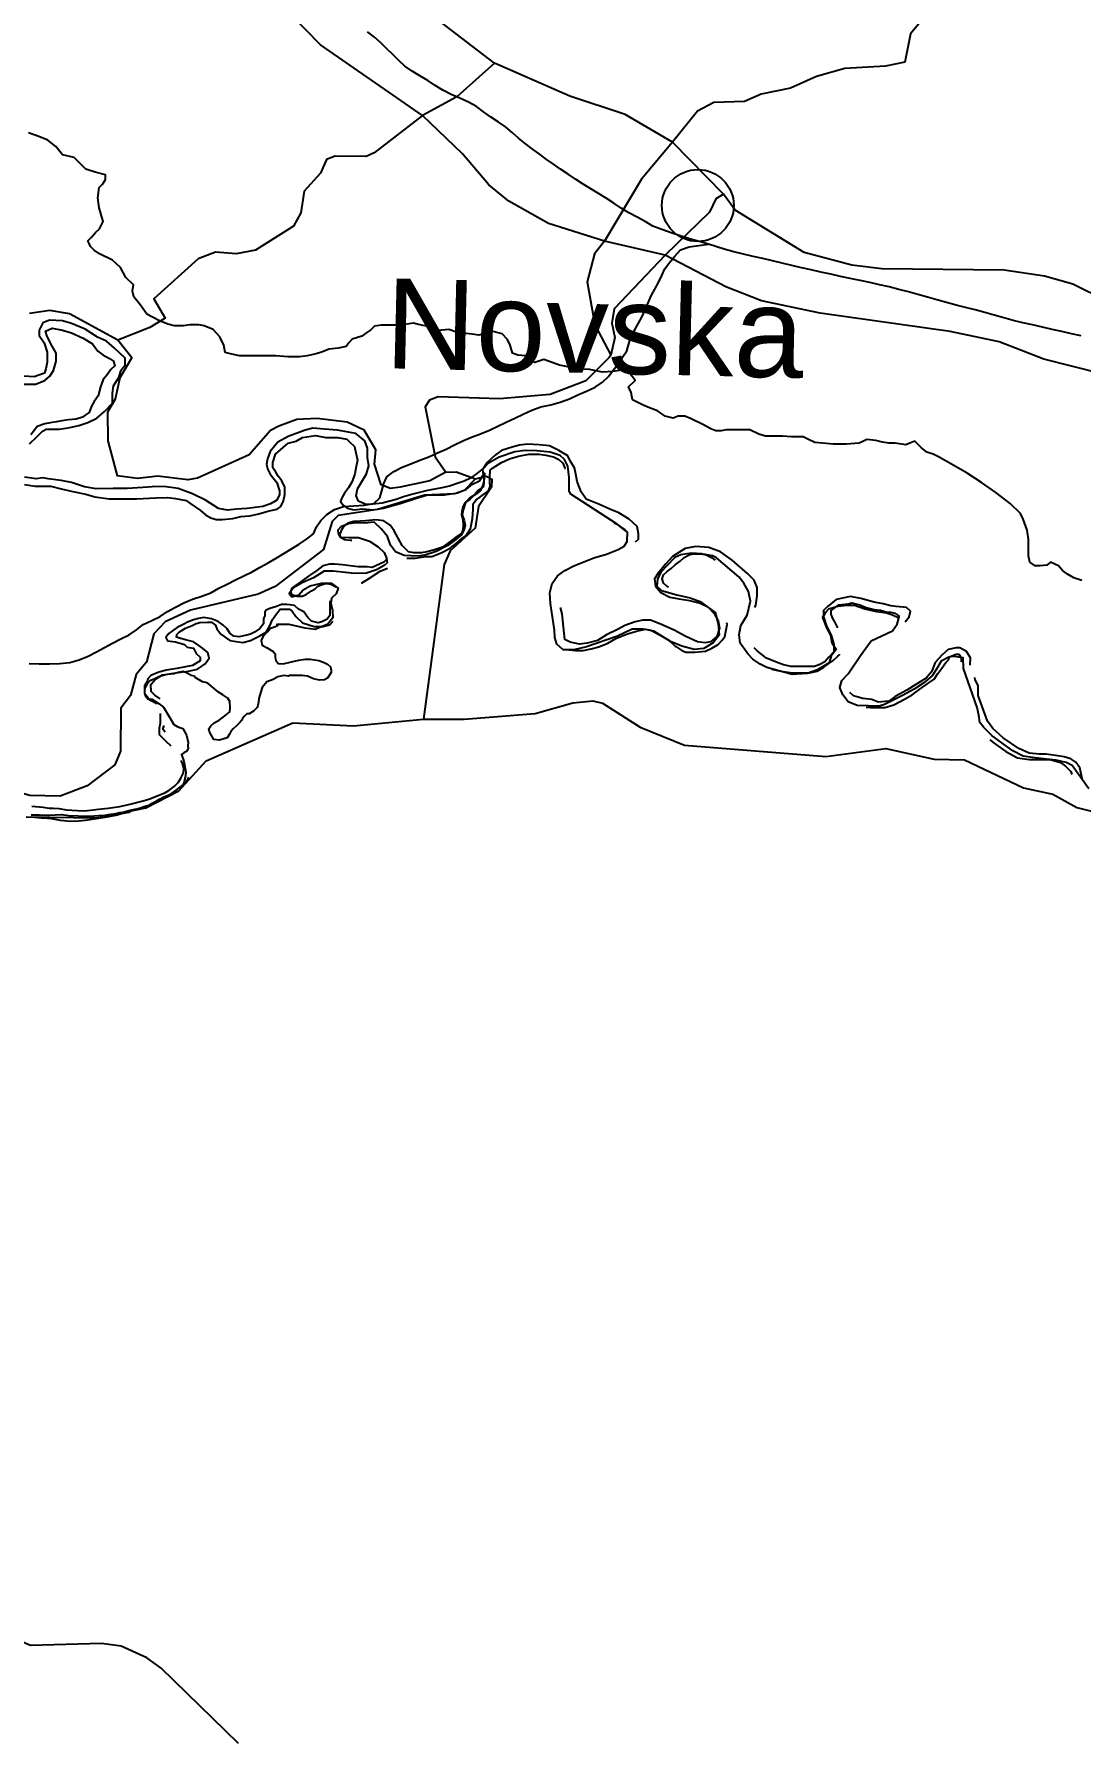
# Model space of a CAD drawing. Header units: metres. Extents: x 13.21 to 19.52, y 42.14 to 46.62.
# Drawn here: x 16.8057 to 17.0672, y 44.9561 to 45.3809 of the extents above; entities that cross this region are included whole.
import ezdxf

# ---------------------------------------------------------------- set-up
doc = ezdxf.new("R2010")
doc.units = ezdxf.units.M
doc.header["$MEASUREMENT"] = 0
for name, color, linetype in [('CESTE', 5, 'Continuous'), ('grad_manji', 1, 'Continuous'), ('hr', 9, 'Continuous'), ('naziv_manji', 1, 'Continuous'), ('PRUGE', 7, 'Continuous'), ('RIJEKE', 4, 'Continuous')]:
    doc.layers.add(name, color=color, linetype=linetype)
doc.styles.get("Standard").update_dxf_attribs({"font": 'arial.ttf'})

msp = doc.modelspace()

# ---------------------------------------------------------------- linework, layer by layer
at = {"layer": 'CESTE'}
for p, q in [((16.97792, 45.34091), (16.96513, 45.35391)), ((16.96334, 45.32566), (16.94816, 45.32916)), ((16.94977, 45.30067), (16.94931, 45.30014))]:
    msp.add_line(p, q, dxfattribs=at)
for points in [[(16.92073, 45.37363), (16.9069, 45.3842), (16.90089, 45.39), (16.89914, 45.3952), (16.90204, 45.40007)], [(17.04251, 45.39544), (17.03788, 45.394), (17.03103, 45.38867), (17.0246, 45.38095), (17.02322, 45.37387), (17.01833, 45.37287), (17.00817, 45.37228), (17.00108, 45.37025), (16.9946, 45.36739), (16.98728, 45.36589), (16.98313, 45.36402), (16.97544, 45.36376), (16.97139, 45.36164), (16.96513, 45.35391)], [(16.90268, 45.36054), (16.87721, 45.37819), (16.86999, 45.38561), (16.86657, 45.39121)], [(16.92073, 45.37363), (16.91126, 45.36518), (16.90268, 45.36054)], [(16.96513, 45.35391), (16.95336, 45.36081), (16.93949, 45.36535), (16.92073, 45.37363)], [(16.90268, 45.36054), (16.89067, 45.35122), (16.88861, 45.35029), (16.88094, 45.35035), (16.8787, 45.34958), (16.87722, 45.34613), (16.87313, 45.34163), (16.87232, 45.33626), (16.87051, 45.33288), (16.86104, 45.32693), (16.8562, 45.32602), (16.85104, 45.32644), (16.84667, 45.32474), (16.83565, 45.31474), (16.83845, 45.30994), (16.83465, 45.30757), (16.82665, 45.30444)], [(16.94816, 45.32916), (16.93419, 45.33357), (16.92425, 45.33916), (16.91926, 45.34324), (16.91267, 45.35094), (16.90268, 45.36054)], [(16.96513, 45.35391), (16.9574, 45.34462), (16.94816, 45.32916)], [(16.97792, 45.34091), (16.97596, 45.33971), (16.97438, 45.33638), (16.96334, 45.32566)], [(17.19749, 45.26117), (17.17754, 45.2691), (17.17067, 45.27441), (17.16046, 45.27976), (17.15106, 45.28818), (17.12391, 45.29806), (17.1137, 45.30341), (17.10906, 45.30491), (17.09181, 45.30812), (17.0734, 45.31432), (17.06511, 45.31845), (17.05803, 45.32045), (17.04803, 45.32188), (17.01748, 45.32221), (17.00996, 45.32317), (16.99805, 45.32637), (16.98077, 45.3369), (16.97792, 45.34091)], [(16.94816, 45.32916), (16.9457, 45.32602), (16.94388, 45.31897), (16.94577, 45.30826), (16.94977, 45.30067)], [(16.96334, 45.32566), (16.95059, 45.31224), (16.94999, 45.3087), (16.95075, 45.30512), (16.94977, 45.30067)], [(17.20492, 45.2325), (17.1962, 45.23614), (17.18729, 45.24253), (17.17955, 45.24965), (17.16151, 45.26235), (17.12593, 45.27632), (17.10981, 45.28512), (17.10105, 45.28881), (17.0579, 45.29973), (17.04673, 45.30399), (17.03454, 45.30661), (17.00205, 45.3112), (16.98736, 45.31422), (16.97846, 45.31775), (16.96334, 45.32566)], [(16.82665, 45.30444), (16.81457, 45.31103), (16.80966, 45.31187), (16.80459, 45.31107)], [(16.90852, 45.27145), (16.90455, 45.26932), (16.89716, 45.26775), (16.89471, 45.26742), (16.89241, 45.26829), (16.89069, 45.27346), (16.89102, 45.27703), (16.88817, 45.282), (16.88391, 45.28396), (16.87639, 45.28485), (16.87129, 45.2846), (16.8668, 45.28296), (16.86471, 45.28189), (16.85945, 45.2758), (16.84654, 45.27001), (16.84412, 45.26953), (16.83662, 45.27051), (16.83155, 45.26993), (16.8265, 45.27058), (16.82422, 45.27932), (16.82415, 45.28652), (16.82605, 45.28982), (16.82717, 45.29514), (16.83013, 45.30002), (16.82665, 45.30444)], [(16.94931, 45.30014), (16.94352, 45.29428), (16.93462, 45.29084), (16.92196, 45.28978), (16.90659, 45.29028), (16.9045, 45.28947), (16.90338, 45.28781), (16.90584, 45.27532), (16.90852, 45.27145)], [(16.90852, 45.27145), (16.91111, 45.27155), (16.91596, 45.2698)], [(16.91596, 45.2698), (16.91308, 45.26689), (16.9108, 45.26606), (16.90322, 45.26575), (16.89151, 45.26218), (16.88166, 45.26066), (16.88014, 45.25917), (16.87799, 45.2522), (16.86593, 45.24295), (16.86166, 45.24102), (16.84477, 45.23703), (16.83844, 45.23406), (16.83559, 45.23114), (16.83374, 45.22407), (16.83118, 45.22094), (16.82981, 45.21572), (16.82738, 45.21254), (16.8273, 45.20182), (16.82584, 45.19842), (16.81892, 45.19312), (16.81225, 45.19057), (16.80465, 45.19072), (16.79787, 45.19267)], [(16.91596, 45.2698), (16.91864, 45.27051), (16.92006, 45.26973), (16.91996, 45.26775), (16.91672, 45.26288), (16.91584, 45.25752), (16.90961, 45.25187), (16.9081, 45.24846), (16.90296, 45.20976)], [(16.90296, 45.20976), (16.91314, 45.20983), (16.93085, 45.21125), (16.94027, 45.2139), (16.94526, 45.21441), (16.94769, 45.21382), (16.95712, 45.2078), (16.96818, 45.20334), (17.00348, 45.20046), (17.01843, 45.20246), (17.03052, 45.1998), (17.03805, 45.19964), (17.05285, 45.19265), (17.06017, 45.1911), (17.06611, 45.18772), (17.07806, 45.18474)], [(16.80376, 45.18539), (16.8215, 45.18513), (16.83365, 45.18766), (16.84189, 45.19188), (16.84867, 45.19941), (16.87035, 45.20884), (16.88544, 45.20813), (16.90296, 45.20976)], [(16.85679, 44.95397), (16.83742, 44.97283), (16.83385, 44.97537), (16.82744, 44.97828), (16.8225, 44.97897), (16.8048, 44.97846), (16.78534, 44.98685), (16.77037, 44.98869), (16.76221, 44.99302), (16.75988, 44.9933), (16.7549, 44.99243), (16.74486, 44.99258), (16.73169, 44.98717), (16.72052, 44.98488)]]:
    msp.add_lwpolyline(points, dxfattribs=at)
at = {"layer": 'grad_manji'}
msp.add_circle((16.97148, 45.33807), 0.00898, dxfattribs=at)
at = {"layer": 'hr'}
msp.add_lwpolyline([(17.06916, 45.19236), (17.06499, 45.19824), (17.06348, 45.199), (17.06094, 45.19957), (17.05854, 45.19982), (17.05504, 45.20023), (17.05274, 45.20058), (17.05017, 45.20187), (17.04501, 45.20566), (17.04294, 45.20772), (17.04195, 45.20895), (17.04163, 45.21076), (17.04122, 45.21274), (17.0378, 45.22244), (17.03772, 45.22515), (17.03544, 45.22541), (17.03417, 45.22531), (17.03224, 45.2243), (17.03111, 45.22231), (17.03005, 45.22064), (17.02793, 45.21886), (17.02551, 45.21726), (17.02263, 45.21574), (17.01811, 45.21345), (17.0168, 45.21301), (17.01131, 45.2132), (17.00899, 45.21416), (17.00768, 45.2159), (17.00692, 45.21773), (17.00741, 45.21941), (17.00904, 45.2211), (17.01211, 45.22568), (17.01477, 45.22932), (17.02009, 45.23182), (17.02129, 45.23353), (17.02169, 45.23504), (17.0201, 45.23579), (17.01862, 45.23627), (17.01623, 45.23663), (17.01319, 45.23727), (17.01065, 45.23821), (17.00866, 45.23822), (17.00645, 45.23791), (17.00415, 45.23727), (17.00337, 45.23646), (17.00263, 45.23517), (17.00374, 45.23244), (17.00463, 45.23077), (17.00491, 45.22888), (17.006, 45.22717), (17.00481, 45.22562), (17.00425, 45.22389), (17.00138, 45.22215), (16.99878, 45.22118), (16.99501, 45.22098), (16.99447, 45.22113), (16.99207, 45.2218), (16.98873, 45.22266), (16.98707, 45.22349), (16.98518, 45.22475), (16.98394, 45.22613), (16.98206, 45.22874), (16.98179, 45.23092), (16.98223, 45.23318), (16.9838, 45.23576), (16.98464, 45.23924), (16.9841, 45.2417), (16.98294, 45.24378), (16.9817, 45.2453), (16.97611, 45.25012), (16.97513, 45.25059), (16.97236, 45.25112), (16.96986, 45.25121), (16.96726, 45.25083), (16.96576, 45.25018), (16.96371, 45.24812), (16.96231, 45.24657), (16.9614, 45.24485), (16.96125, 45.24301), (16.96238, 45.24196), (16.9662, 45.24084), (16.96953, 45.2401), (16.97204, 45.23914), (16.97399, 45.2378), (16.9758, 45.23646), (16.97653, 45.23358), (16.97677, 45.23079), (16.97533, 45.22887), (16.97299, 45.22745), (16.97053, 45.22716), (16.9675, 45.22799), (16.96465, 45.2292), (16.96052, 45.23174), (16.95781, 45.23227), (16.95506, 45.23225), (16.95139, 45.23055), (16.9437, 45.22786), (16.94052, 45.22714), (16.93786, 45.2271), (16.93628, 45.22851), (16.93579, 45.2302), (16.93572, 45.23205), (16.93466, 45.23865), (16.9345, 45.24132), (16.93512, 45.24369), (16.93645, 45.2456), (16.93827, 45.24689), (16.94048, 45.24808), (16.94549, 45.25008), (16.94868, 45.251), (16.95159, 45.25213), (16.95311, 45.25298), (16.95386, 45.25417), (16.95386, 45.25427), (16.9539, 45.25648), (16.95289, 45.25721), (16.95134, 45.25848), (16.93975, 45.26602), (16.93935, 45.26676), (16.93937, 45.27016), (16.93904, 45.27294), (16.9382, 45.27462), (16.9371, 45.27564), (16.93461, 45.27647), (16.93127, 45.27678), (16.92835, 45.27685), (16.92579, 45.27654), (16.92188, 45.27523), (16.91896, 45.27356), (16.9177, 45.27205), (16.918, 45.26964), (16.918, 45.2692), (16.91782, 45.26827), (16.91719, 45.26686), (16.91623, 45.26607), (16.91449, 45.26502), (16.91344, 45.26386), (16.91291, 45.26206), (16.91263, 45.26082), (16.91314, 45.2594), (16.91335, 45.25816), (16.913, 45.2571), (16.91244, 45.25583), (16.91108, 45.25463), (16.90907, 45.25319), (16.90612, 45.2517), (16.90326, 45.25077), (16.9016, 45.25046), (16.89816, 45.25064), (16.89597, 45.2516), (16.89476, 45.25326), (16.89398, 45.25537), (16.8925, 45.25724), (16.89064, 45.25899), (16.8882, 45.25876), (16.88617, 45.25885), (16.88422, 45.25856), (16.88231, 45.2578), (16.88157, 45.25701), (16.88167, 45.25614), (16.88212, 45.25524), (16.88433, 45.25514), (16.88671, 45.25513), (16.88946, 45.25424), (16.89164, 45.2528), (16.89314, 45.25144), (16.89376, 45.25004), (16.89385, 45.24885), (16.89313, 45.24814), (16.89125, 45.24709), (16.88869, 45.24622), (16.88563, 45.24615), (16.88349, 45.24638), (16.88044, 45.24678), (16.87813, 45.24674), (16.87553, 45.24513), (16.87286, 45.24393), (16.87052, 45.24261), (16.86942, 45.24121), (16.87006, 45.24034), (16.87186, 45.24081), (16.87295, 45.24213), (16.87466, 45.24312), (16.87747, 45.24378), (16.87994, 45.24378), (16.88165, 45.24254), (16.88117, 45.24106), (16.87998, 45.23999), (16.87985, 45.23878), (16.8802, 45.23694), (16.88033, 45.23513), (16.87903, 45.23355), (16.8759, 45.2322), (16.87342, 45.2325), (16.86942, 45.23341), (16.86633, 45.23343), (16.86654, 45.23313), (16.86579, 45.2328), (16.86476, 45.23245), (16.8642, 45.23178), (16.86372, 45.2314), (16.86281, 45.23038), (16.86241, 45.22941), (16.86271, 45.2283), (16.86389, 45.22757), (16.86544, 45.22671), (16.86592, 45.22608), (16.86591, 45.22523), (16.86611, 45.22457), (16.8667, 45.2237), (16.86794, 45.22364), (16.87003, 45.2241), (16.87184, 45.22456), (16.87345, 45.22476), (16.87463, 45.22474), (16.87575, 45.22459), (16.87682, 45.22442), (16.87813, 45.22396), (16.87898, 45.22349), (16.8797, 45.22285), (16.87992, 45.222), (16.87988, 45.22146), (16.87899, 45.22005), (16.87827, 45.21964), (16.87702, 45.2195), (16.87553, 45.21985), (16.87401, 45.22053), (16.87264, 45.22074), (16.87016, 45.22074), (16.86945, 45.22072), (16.86928, 45.22053), (16.86806, 45.22073), (16.86657, 45.22033), (16.86539, 45.21969), (16.86386, 45.21908), (16.86267, 45.21773), (16.86187, 45.21497), (16.86176, 45.21404), (16.86162, 45.21325), (16.86144, 45.21267), (16.86054, 45.21181), (16.85943, 45.21114), (16.85883, 45.2111), (16.85828, 45.21058), (16.85779, 45.20997), (16.85754, 45.20946), (16.8571, 45.20895), (16.85635, 45.2082), (16.85541, 45.20739), (16.85488, 45.20669), (16.85447, 45.20608), (16.85394, 45.20511), (16.85205, 45.20453), (16.85063, 45.20475), (16.84991, 45.20586), (16.84951, 45.20667), (16.84936, 45.20739), (16.84987, 45.20811), (16.85068, 45.20884), (16.85189, 45.20956), (16.85292, 45.21029), (16.85463, 45.21165), (16.85471, 45.21254), (16.8547, 45.2132), (16.85457, 45.21371), (16.85461, 45.21421), (16.85407, 45.21501), (16.85286, 45.21587), (16.85178, 45.21651), (16.84919, 45.21867), (16.8486, 45.21895), (16.8478, 45.21914), (16.84596, 45.22017), (16.84571, 45.22054), (16.84492, 45.2207), (16.84375, 45.2214), (16.84294, 45.22169), (16.84171, 45.22141), (16.84062, 45.2211), (16.83892, 45.22093), (16.83702, 45.22045), (16.83571, 45.21977), (16.83458, 45.21938), (16.83393, 45.21861), (16.83343, 45.2177), (16.83332, 45.21701), (16.83332, 45.21637), (16.83341, 45.21568), (16.83417, 45.21478), (16.83508, 45.21477), (16.836, 45.21423), (16.83692, 45.21364), (16.83806, 45.21276), (16.83977, 45.20986), (16.84064, 45.20848), (16.84164, 45.20784), (16.84283, 45.20743), (16.84377, 45.20576), (16.84421, 45.204), (16.84411, 45.20325), (16.8442, 45.2025), (16.84373, 45.20173), (16.84308, 45.2014), (16.84256, 45.20097), (16.8431, 45.19932), (16.8436, 45.1966), (16.84349, 45.19565), (16.8432, 45.19418), (16.84293, 45.19348), (16.84114, 45.19207), (16.83935, 45.1908), (16.83558, 45.18872), (16.83368, 45.18795), (16.83172, 45.18744), (16.82994, 45.18692), (16.82939, 45.18649), (16.82755, 45.18614), (16.82645, 45.18585), (16.82386, 45.18533), (16.82127, 45.18487), (16.81847, 45.18448), (16.81679, 45.18436), (16.81475, 45.18426), (16.81227, 45.18445), (16.81004, 45.18488), (16.80807, 45.18505), (16.80745, 45.18511), (16.80518, 45.18536)], dxfattribs=at)
at = {"layer": 'PRUGE'}
for points in [[(16.97416, 45.32838), (16.9718, 45.32905), (16.96944, 45.32975), (16.9671, 45.33047), (16.96481, 45.33125), (16.96252, 45.33207), (16.96028, 45.33292), (16.95831, 45.33406), (16.95631, 45.33517), (16.95426, 45.33625), (16.95235, 45.33744), (16.95047, 45.33865), (16.94858, 45.33986), (16.94666, 45.34106), (16.94475, 45.34224), (16.94284, 45.34343), (16.94093, 45.34463), (16.93906, 45.34585), (16.93722, 45.3471), (16.93541, 45.34837), (16.93363, 45.34965), (16.93185, 45.35095), (16.93008, 45.35224), (16.92835, 45.35357), (16.92667, 45.35492), (16.92508, 45.35633), (16.92341, 45.35769), (16.92161, 45.35897), (16.91973, 45.36018), (16.91793, 45.36146), (16.9162, 45.36277), (16.91421, 45.36391), (16.91208, 45.3649), (16.90987, 45.36581), (16.90777, 45.36683), (16.90584, 45.368), (16.90405, 45.36929), (16.90209, 45.37043), (16.90016, 45.37161), (16.89833, 45.37287), (16.89677, 45.3743), (16.89528, 45.37576), (16.8938, 45.37723), (16.89228, 45.37867), (16.89069, 45.38007), (16.889, 45.38143)], [(16.80447, 45.22367), (16.80701, 45.22365), (16.80956, 45.2236), (16.81211, 45.22366), (16.81463, 45.22392), (16.81697, 45.22462), (16.81918, 45.22552), (16.82126, 45.22657), (16.82327, 45.22767), (16.82529, 45.22876), (16.82733, 45.22984), (16.82942, 45.23087), (16.83128, 45.2321), (16.83296, 45.23345), (16.83509, 45.23442), (16.83716, 45.23546), (16.83902, 45.2367), (16.84106, 45.23777), (16.84314, 45.23881), (16.84528, 45.23978), (16.84763, 45.24049), (16.84983, 45.24138), (16.85183, 45.24249), (16.8539, 45.24354), (16.85601, 45.24455), (16.85813, 45.24555), (16.86017, 45.24661), (16.86217, 45.24772), (16.86415, 45.24886), (16.86613, 45.25), (16.86808, 45.25115), (16.87001, 45.25233), (16.87191, 45.25352), (16.87378, 45.25477), (16.87546, 45.25611), (16.87625, 45.25781), (16.87729, 45.25944), (16.87884, 45.26087), (16.88073, 45.26213), (16.88297, 45.26288), (16.88554, 45.26303), (16.88813, 45.26324), (16.89058, 45.26363), (16.89206, 45.26509), (16.89257, 45.26685), (16.89304, 45.26863), (16.89381, 45.27034), (16.89552, 45.27166), (16.8976, 45.27271), (16.89984, 45.27358), (16.90207, 45.27445), (16.90428, 45.27534), (16.90647, 45.27627), (16.90862, 45.27723), (16.9107, 45.27827), (16.91275, 45.27933), (16.91499, 45.2802), (16.91722, 45.28106), (16.91943, 45.28197), (16.92155, 45.28296), (16.92365, 45.28398), (16.92575, 45.28499), (16.92789, 45.28597), (16.93006, 45.28692), (16.9323, 45.28778), (16.93475, 45.28828), (16.93713, 45.28892), (16.9394, 45.28975), (16.94152, 45.29075), (16.9437, 45.29168), (16.94583, 45.29266), (16.94764, 45.29393), (16.94913, 45.29538), (16.95037, 45.29696), (16.95157, 45.29855), (16.95268, 45.30016), (16.95372, 45.30181), (16.95429, 45.30355), (16.95475, 45.30532), (16.95573, 45.30698), (16.95667, 45.30865), (16.95755, 45.31034), (16.95833, 45.31205), (16.95908, 45.31377), (16.95985, 45.31548), (16.96072, 45.31717), (16.96163, 45.31886), (16.96251, 45.32055), (16.96326, 45.32227), (16.96438, 45.32387), (16.96577, 45.3254), (16.96714, 45.32697), (16.96931, 45.32771), (16.97416, 45.32838)], [(17.06725, 45.30548), (17.06483, 45.30603), (17.0624, 45.30657), (17.05996, 45.30712), (17.05753, 45.30766), (17.05511, 45.30823), (17.05269, 45.30879), (17.05028, 45.30939), (17.04789, 45.31002), (17.04551, 45.31067), (17.04314, 45.31133), (17.04077, 45.31198), (17.03837, 45.3126), (17.03597, 45.3132), (17.03358, 45.31383), (17.0312, 45.31449), (17.02883, 45.31516), (17.02647, 45.31583), (17.0241, 45.3165), (17.02171, 45.31713), (17.01931, 45.31773), (17.01688, 45.31829), (17.01444, 45.31883), (17.012, 45.31934), (17.00955, 45.31985), (17.00711, 45.32037), (17.00467, 45.32089), (17.00224, 45.32144), (16.99981, 45.32198), (16.99738, 45.32253), (16.99495, 45.32309), (16.99253, 45.32365), (16.99011, 45.32422), (16.9877, 45.3248), (16.98527, 45.32537), (16.98285, 45.32594), (16.98044, 45.32652), (16.97807, 45.3272), (16.97416, 45.32838)]]:
    msp.add_lwpolyline(points, dxfattribs=at)
at = {"layer": 'RIJEKE'}
for points in [[(17.0674, 45.24442), (17.06543, 45.2451), (17.06382, 45.24602), (17.06253, 45.24693), (17.06154, 45.24808), (17.0596, 45.24899), (17.0596, 45.24899), (17.05863, 45.24829), (17.05699, 45.24807), (17.05571, 45.24806), (17.0544, 45.24898), (17.05406, 45.25058), (17.05407, 45.25242), (17.05405, 45.25471), (17.05372, 45.257), (17.05273, 45.25974), (17.05209, 45.26112), (17.04947, 45.26365), (17.04589, 45.26639), (17.04231, 45.2689), (17.03873, 45.27119), (17.03482, 45.27348), (17.03157, 45.2753), (17.03026, 45.27598), (17.02864, 45.27644), (17.02734, 45.27759), (17.02571, 45.27919), (17.02571, 45.27919), (17.02442, 45.27873), (17.02344, 45.27826), (17.02073, 45.27874), (17.02073, 45.27874), (17.01922, 45.27871), (17.01759, 45.27894), (17.01596, 45.27939), (17.01369, 45.27962), (17.01369, 45.27962), (17.01272, 45.27916), (17.01174, 45.27869), (17.00849, 45.27846), (17.00526, 45.27845), (17.00265, 45.27868), (17.0007, 45.2789), (16.99875, 45.27982), (16.99778, 45.28027), (16.99778, 45.28027), (16.99486, 45.28026), (16.99259, 45.28048), (16.99259, 45.28048), (16.98966, 45.28048), (16.98836, 45.28047), (16.98673, 45.28094), (16.98445, 45.28207), (16.98445, 45.28207), (16.98282, 45.28207), (16.98087, 45.28206), (16.9786, 45.28206), (16.97731, 45.28182), (16.97601, 45.28182), (16.97471, 45.28227), (16.97276, 45.28342), (16.96983, 45.28479), (16.9682, 45.28547), (16.9682, 45.28547), (16.96658, 45.28546), (16.96529, 45.285), (16.96333, 45.28545), (16.96138, 45.28683), (16.9594, 45.28751), (16.95779, 45.28819), (16.95518, 45.28955), (16.95486, 45.29139), (16.95419, 45.29277), (16.9558, 45.29437), (16.95495, 45.2956), (16.95416, 45.29713), (16.95416, 45.29713), (16.95189, 45.29688), (16.95027, 45.29665), (16.94767, 45.29642), (16.94442, 45.2971), (16.94149, 45.29731), (16.93695, 45.29822), (16.93304, 45.29959), (16.93304, 45.29959), (16.93077, 45.2989), (16.92849, 45.30049), (16.92654, 45.30071), (16.92523, 45.30117), (16.92458, 45.30322), (16.92392, 45.3046), (16.92261, 45.30598), (16.92001, 45.30666), (16.92001, 45.30666), (16.91871, 45.3062), (16.91675, 45.30572), (16.91513, 45.30595), (16.91286, 45.30617), (16.91124, 45.3064), (16.90929, 45.30707), (16.90929, 45.30707), (16.90669, 45.30684), (16.90473, 45.30775), (16.90246, 45.3082), (16.90142, 45.30844), (16.9005, 45.30866), (16.9005, 45.30866), (16.89725, 45.30818), (16.89563, 45.30819), (16.89238, 45.30817), (16.89074, 45.30793), (16.88978, 45.30702), (16.88882, 45.30633), (16.88753, 45.30541), (16.88516, 45.30465), (16.88429, 45.30379), (16.88365, 45.30287), (16.88169, 45.3024), (16.87942, 45.30218), (16.87748, 45.30148), (16.87618, 45.30102), (16.87391, 45.30055), (16.87196, 45.30031), (16.86904, 45.30029), (16.86612, 45.30052), (16.86612, 45.30052), (16.86287, 45.3005), (16.85961, 45.30049), (16.85701, 45.30049), (16.85506, 45.30094), (16.85343, 45.3014), (16.85311, 45.30322), (16.85211, 45.30529), (16.85047, 45.30711), (16.84819, 45.30802), (16.84688, 45.30825), (16.84688, 45.30825), (16.84462, 45.30824), (16.84299, 45.308), (16.84072, 45.30799), (16.83909, 45.30845), (16.83682, 45.30935), (16.83388, 45.31095), (16.83224, 45.31322), (16.83059, 45.31529), (16.83025, 45.31666), (16.83057, 45.31827), (16.8286, 45.32009), (16.82728, 45.32262), (16.82532, 45.32444), (16.82206, 45.32603), (16.82075, 45.32694), (16.81977, 45.32786), (16.81951, 45.32838), (16.81911, 45.32923), (16.82007, 45.33014), (16.82105, 45.3313), (16.82201, 45.33221), (16.82296, 45.33405), (16.82196, 45.33749), (16.82162, 45.34001), (16.82193, 45.34254), (16.8229, 45.34346), (16.82353, 45.3446), (16.82353, 45.34575), (16.82093, 45.34643), (16.81864, 45.34711), (16.81569, 45.35008), (16.81276, 45.35075), (16.81112, 45.35281), (16.80915, 45.35441), (16.80687, 45.35532), (16.80427, 45.35622)], [(16.80457, 45.27851), (16.80651, 45.28035), (16.80779, 45.28172), (16.80876, 45.28219), (16.81201, 45.2822), (16.8146, 45.28267), (16.81687, 45.28314), (16.81914, 45.28384), (16.8214, 45.28499), (16.82333, 45.2866), (16.82527, 45.28867), (16.82525, 45.2912), (16.82555, 45.29303), (16.82684, 45.2951), (16.82748, 45.29694), (16.82844, 45.29831), (16.82843, 45.29991), (16.82581, 45.30243), (16.82377, 45.30423), (16.82156, 45.30516), (16.81846, 45.30715), (16.81504, 45.30857), (16.81276, 45.30925), (16.80952, 45.30947), (16.80952, 45.30947), (16.8079, 45.30879), (16.80694, 45.30695), (16.80696, 45.30557), (16.80826, 45.30374), (16.80893, 45.30145), (16.80894, 45.29892), (16.80864, 45.29731), (16.80832, 45.29617), (16.80574, 45.29525), (16.80312, 45.29546)], [(16.8025, 45.29341), (16.80607, 45.29341), (16.80835, 45.29434), (16.80963, 45.29549), (16.81058, 45.29687), (16.81123, 45.29916), (16.8112, 45.30123), (16.80989, 45.30351), (16.80889, 45.30558), (16.80856, 45.30672), (16.81019, 45.30741), (16.81019, 45.30741), (16.81279, 45.30696), (16.81506, 45.30629), (16.81799, 45.30492), (16.82027, 45.30355), (16.82159, 45.30172), (16.8229, 45.30081), (16.82453, 45.2999), (16.82551, 45.29922), (16.82585, 45.29807), (16.82489, 45.29715), (16.82392, 45.29578), (16.82295, 45.29462), (16.82231, 45.29279), (16.82167, 45.2905), (16.82071, 45.28912), (16.82008, 45.28797), (16.81944, 45.28636), (16.81847, 45.28567), (16.81782, 45.28521), (16.8162, 45.28475), (16.81426, 45.28451), (16.81263, 45.28427), (16.81134, 45.28404), (16.80973, 45.28379), (16.80842, 45.28356), (16.80647, 45.28287), (16.80583, 45.28195), (16.80488, 45.2808)], [(16.95594, 45.25405), (16.95666, 45.25472), (16.95665, 45.25608), (16.95633, 45.25793), (16.95436, 45.25976), (16.95176, 45.26135), (16.94947, 45.26226), (16.94689, 45.26341), (16.94362, 45.26477), (16.94231, 45.2666), (16.94132, 45.26912), (16.94099, 45.27095), (16.94066, 45.27256), (16.93967, 45.27415), (16.93901, 45.27553), (16.93673, 45.2769), (16.93444, 45.27804), (16.93185, 45.27826), (16.92894, 45.27848), (16.92894, 45.27848), (16.92697, 45.27825), (16.92536, 45.27778), (16.92244, 45.27686), (16.92083, 45.27571), (16.91888, 45.27387), (16.91792, 45.27248), (16.91631, 45.27111), (16.91469, 45.26996), (16.91308, 45.26926), (16.91186, 45.26878), (16.90947, 45.26799), (16.90753, 45.26755), (16.90395, 45.26686), (16.90031, 45.26599), (16.89799, 45.26528), (16.8961, 45.26468), (16.89265, 45.26372), (16.89033, 45.26345), (16.88857, 45.26342), (16.8867, 45.26427), (16.88615, 45.26559), (16.88646, 45.26735), (16.88775, 45.2694), (16.88872, 45.27102), (16.88934, 45.27309), (16.889, 45.27515), (16.88899, 45.27744), (16.88834, 45.27928), (16.88605, 45.2811), (16.88149, 45.282), (16.87825, 45.28222), (16.87532, 45.28243), (16.87532, 45.28243), (16.87337, 45.28197), (16.86918, 45.28036), (16.86658, 45.27897), (16.86464, 45.27667), (16.86401, 45.27484), (16.86371, 45.27345), (16.86403, 45.27232), (16.86468, 45.27094), (16.86632, 45.26888), (16.867, 45.26682), (16.86701, 45.2659), (16.86635, 45.26452), (16.86473, 45.2636), (16.86281, 45.26291), (16.8589, 45.26244), (16.8563, 45.2622), (16.85405, 45.26195), (16.85177, 45.26241), (16.8485, 45.26446), (16.84525, 45.26606), (16.84167, 45.26741), (16.83809, 45.26786), (16.83809, 45.26786), (16.83517, 45.26785), (16.8329, 45.26761), (16.82899, 45.26737), (16.82543, 45.26736), (16.82121, 45.26734), (16.81828, 45.26779), (16.81502, 45.26892), (16.81243, 45.26936), (16.80918, 45.26982), (16.80788, 45.27004), (16.80788, 45.27004), (16.80626, 45.26981), (16.80334, 45.27025)], [(16.80335, 45.26841), (16.80595, 45.26796), (16.80823, 45.26797), (16.80985, 45.26798), (16.80985, 45.26798), (16.81246, 45.26731), (16.81539, 45.26663), (16.81864, 45.26596), (16.82091, 45.26528), (16.82448, 45.26482), (16.82772, 45.26484), (16.83129, 45.26485), (16.83618, 45.2651), (16.8391, 45.26511), (16.8391, 45.26511), (16.84105, 45.26489), (16.84365, 45.26444), (16.84462, 45.26377), (16.84593, 45.26285), (16.84723, 45.26193), (16.84853, 45.26079), (16.84985, 45.26011), (16.85115, 45.25965), (16.85277, 45.25966), (16.85537, 45.2599), (16.85731, 45.26037), (16.85958, 45.2606), (16.86185, 45.26108), (16.86411, 45.26177), (16.86638, 45.26223), (16.86736, 45.26293), (16.868, 45.2643), (16.86832, 45.2659), (16.8683, 45.26774), (16.86762, 45.26934), (16.86665, 45.27049), (16.866, 45.27163), (16.86534, 45.27255), (16.86532, 45.27392), (16.86596, 45.27599), (16.86789, 45.2776), (16.86919, 45.27875), (16.87113, 45.27921), (16.87276, 45.28014), (16.876, 45.2806), (16.876, 45.2806), (16.8786, 45.28015), (16.88153, 45.28016), (16.88153, 45.28016), (16.88379, 45.27971), (16.88445, 45.27903), (16.88575, 45.27789), (16.88609, 45.27628), (16.88644, 45.27445), (16.88612, 45.27285), (16.88581, 45.27102), (16.88518, 45.26918), (16.88421, 45.26756), (16.88324, 45.26619), (16.88259, 45.26504), (16.88227, 45.26412), (16.88293, 45.26321), (16.88391, 45.26252), (16.88553, 45.26207), (16.88782, 45.26231), (16.88782, 45.26231), (16.8904, 45.26208), (16.89295, 45.26248), (16.89496, 45.26309), (16.8971, 45.26366), (16.90143, 45.26506), (16.90395, 45.26584), (16.90823, 45.26581), (16.91147, 45.26628), (16.91373, 45.26727), (16.91518, 45.26846), (16.91699, 45.26927), (16.9182, 45.27119), (16.9182, 45.27119), (16.91798, 45.26791), (16.91668, 45.26699), (16.9157, 45.26583), (16.91446, 45.26456), (16.91339, 45.26386), (16.9128, 45.26285), (16.91255, 45.26165), (16.91249, 45.26072), (16.91279, 45.25966), (16.91284, 45.2582), (16.91277, 45.25723), (16.91252, 45.25619), (16.9109, 45.25505), (16.90961, 45.25413), (16.90767, 45.25274), (16.90574, 45.25204), (16.90379, 45.25158), (16.90249, 45.25134), (16.90054, 45.25135), (16.89925, 45.25157), (16.8976, 45.25317), (16.89663, 45.255), (16.89564, 45.25683), (16.89466, 45.2582), (16.89302, 45.25934), (16.89108, 45.25957), (16.89108, 45.25957), (16.88936, 45.25939), (16.88855, 45.25934), (16.88723, 45.25927), (16.88554, 45.25914), (16.8841, 45.25878), (16.88309, 45.25799), (16.88252, 45.25711), (16.88201, 45.25584), (16.88226, 45.25526), (16.88325, 45.25468), (16.88461, 45.2545), (16.88503, 45.2545)], [(16.89881, 45.24996), (16.90085, 45.24997), (16.90346, 45.25044), (16.90508, 45.25044), (16.90734, 45.25136), (16.90961, 45.25252), (16.91112, 45.25365), (16.91244, 45.25484), (16.91364, 45.25568), (16.91472, 45.25735), (16.91518, 45.25987), (16.91539, 45.26217), (16.91538, 45.26354), (16.91602, 45.26446), (16.91732, 45.26538), (16.91917, 45.26681), (16.91958, 45.26791), (16.91957, 45.26882), (16.91956, 45.2702), (16.91965, 45.27199), (16.92021, 45.2725), (16.92247, 45.27388), (16.92441, 45.2748), (16.92669, 45.27549), (16.92928, 45.27596), (16.93188, 45.27598), (16.93188, 45.27598), (16.9335, 45.27575), (16.93546, 45.2753), (16.93676, 45.27461), (16.93774, 45.27369), (16.9383, 45.2725)], [(16.9383, 45.2725), (16.93847, 45.27237)], [(16.95056, 45.25878), (16.95113, 45.2586), (16.95208, 45.25788)], [(16.95208, 45.25788), (16.95317, 45.25718), (16.95339, 45.25699)], [(16.89383, 45.24974), (16.89309, 45.24902), (16.89212, 45.24856), (16.89018, 45.24763), (16.88889, 45.24787), (16.88889, 45.24787), (16.88661, 45.24785), (16.88466, 45.24808), (16.88272, 45.24831), (16.88075, 45.24853), (16.88075, 45.24853), (16.87946, 45.24853), (16.87785, 45.24805), (16.87629, 45.24693), (16.87421, 45.24548), (16.8718, 45.24374), (16.87074, 45.24299), (16.8701, 45.24252), (16.86978, 45.24162), (16.8701, 45.24092), (16.8714, 45.24047), (16.8727, 45.24048), (16.87367, 45.24094), (16.87496, 45.24185), (16.87593, 45.24233), (16.87659, 45.24302), (16.87788, 45.24348), (16.87885, 45.2437), (16.87885, 45.2437), (16.87983, 45.24347), (16.88107, 45.24282)], [(16.98571, 45.23765), (16.98596, 45.23828), (16.98626, 45.24058), (16.98626, 45.24264), (16.98559, 45.24447), (16.98397, 45.24607), (16.98006, 45.24951), (16.97713, 45.25156), (16.9742, 45.2527), (16.97095, 45.25292), (16.97095, 45.25292), (16.96836, 45.25245), (16.96512, 45.25038), (16.96351, 45.24855), (16.96158, 45.24625), (16.96062, 45.24486), (16.96094, 45.24304), (16.96226, 45.24144), (16.96453, 45.2403), (16.9668, 45.23983), (16.9694, 45.23939), (16.97204, 45.23878)], [(16.96414, 45.24277), (16.96388, 45.24282), (16.9629, 45.24373), (16.96258, 45.24487), (16.96289, 45.2458), (16.96386, 45.24671), (16.96482, 45.2474), (16.96579, 45.24833), (16.96709, 45.24925), (16.96806, 45.25016), (16.96935, 45.25085), (16.97033, 45.25108), (16.97162, 45.25108), (16.97227, 45.25109), (16.97227, 45.25109), (16.97357, 45.25086), (16.97486, 45.25018), (16.97581, 45.24952)], [(16.88744, 45.24377), (16.88921, 45.24488), (16.89211, 45.24672), (16.89397, 45.24748)], [(16.87965, 45.23931), (16.87953, 45.2389), (16.87954, 45.23774), (16.87954, 45.2366), (16.87955, 45.23568), (16.87892, 45.23476), (16.87761, 45.23406), (16.87664, 45.23384), (16.87501, 45.2343), (16.87404, 45.2352), (16.87306, 45.23658), (16.87176, 45.23726), (16.87077, 45.23817), (16.86881, 45.23841), (16.86881, 45.23841), (16.86752, 45.23839), (16.86622, 45.23793), (16.8646, 45.23747), (16.86363, 45.237), (16.86332, 45.23655), (16.86333, 45.23563), (16.863, 45.23494), (16.86301, 45.23357), (16.86205, 45.23242), (16.86077, 45.2315), (16.85979, 45.23103), (16.85881, 45.2308), (16.85687, 45.23033), (16.85558, 45.23056), (16.85459, 45.23124), (16.85394, 45.23239), (16.85296, 45.23329), (16.85165, 45.23421), (16.85002, 45.23489), (16.84808, 45.23517), (16.84808, 45.23517), (16.8468, 45.23494), (16.84549, 45.2346), (16.84399, 45.23398), (16.8431, 45.23352), (16.84144, 45.23265), (16.84064, 45.23211), (16.83935, 45.23119), (16.83902, 45.2308), (16.83859, 45.2302), (16.83905, 45.22935), (16.84099, 45.22913), (16.84326, 45.22844), (16.84392, 45.22776), (16.84553, 45.22754), (16.8462, 45.22617), (16.84718, 45.22525), (16.84718, 45.22433), (16.84524, 45.22318), (16.84136, 45.22248), (16.83878, 45.22201), (16.83683, 45.22154), (16.83485, 45.22069), (16.83414, 45.21986), (16.83393, 45.21924), (16.83329, 45.21809), (16.8333, 45.21718), (16.83326, 45.21627), (16.8346, 45.21466), (16.83527, 45.21428), (16.83629, 45.21368)], [(16.83722, 45.21488), (16.83589, 45.21581), (16.83492, 45.21674), (16.83487, 45.21848), (16.83602, 45.21979), (16.83779, 45.22086), (16.84103, 45.22133), (16.84428, 45.22181), (16.84653, 45.22227), (16.84847, 45.22365), (16.84943, 45.22504), (16.84909, 45.22641), (16.8478, 45.22755), (16.84683, 45.22823), (16.84552, 45.22914), (16.84454, 45.22937), (16.84356, 45.22959), (16.84259, 45.22982), (16.8413, 45.23027), (16.84133, 45.23095), (16.84205, 45.23159), (16.84353, 45.23249), (16.84519, 45.23319), (16.84617, 45.23366), (16.84709, 45.23395), (16.84905, 45.23398), (16.85002, 45.23398), (16.85002, 45.23398), (16.851, 45.2333), (16.85134, 45.23238), (16.85232, 45.231), (16.85459, 45.22941), (16.85785, 45.22897), (16.85979, 45.22943), (16.86206, 45.23058), (16.86367, 45.2315), (16.86462, 45.23312), (16.86527, 45.23471), (16.86623, 45.2361), (16.8672, 45.23724), (16.86947, 45.23725), (16.86947, 45.23725), (16.87013, 45.23679), (16.87111, 45.23543), (16.87274, 45.23382), (16.87567, 45.23292), (16.87793, 45.23293), (16.87955, 45.23338), (16.88042, 45.2343)], [(16.97407, 45.23775), (16.97557, 45.23619), (16.97656, 45.23437), (16.97689, 45.23253), (16.97625, 45.23047), (16.97465, 45.22908), (16.97335, 45.22885), (16.9714, 45.22908), (16.96847, 45.23045), (16.96554, 45.23205), (16.96197, 45.23364), (16.95969, 45.23454), (16.95969, 45.23454), (16.95774, 45.23454), (16.9558, 45.23408), (16.95321, 45.23316), (16.95159, 45.23223), (16.94868, 45.23085), (16.94643, 45.22947), (16.94382, 45.22878), (16.94189, 45.22854), (16.9396, 45.22899), (16.9383, 45.22968), (16.93797, 45.23288), (16.93761, 45.23609), (16.93719, 45.23766)], [(16.97204, 45.23878), (16.97227, 45.23867), (16.97398, 45.23784), (16.97407, 45.23775)], [(17.02323, 45.23407), (17.02426, 45.23539), (17.02457, 45.23678), (17.02359, 45.23768), (17.021, 45.23791), (17.0197, 45.23813), (17.01777, 45.23859), (17.01549, 45.23905), (17.01223, 45.23995), (17.00964, 45.2404), (17.00964, 45.2404), (17.00607, 45.23971), (17.00379, 45.23788), (17.00283, 45.23695), (17.00284, 45.23534), (17.0035, 45.23328), (17.00481, 45.23076), (17.00547, 45.22847), (17.00549, 45.22664), (17.00418, 45.22526), (17.00323, 45.22411), (17.00192, 45.22342), (17.00063, 45.22296), (16.9977, 45.22295), (16.99478, 45.22295), (16.99284, 45.2234), (16.99089, 45.22408), (16.98861, 45.225), (16.98633, 45.22682), (16.98555, 45.2276)], [(17.00635, 45.23279), (17.00577, 45.23397), (17.00513, 45.23513), (17.0048, 45.23604), (17.00479, 45.23695), (17.00577, 45.23764), (17.00673, 45.23834), (17.00901, 45.23856), (17.00997, 45.23881), (17.00997, 45.23881), (17.01193, 45.23834), (17.01356, 45.23766), (17.01551, 45.23721), (17.01712, 45.23698), (17.01875, 45.23652), (17.01972, 45.23653), (17.01972, 45.23653), (17.0207, 45.2363), (17.02167, 45.23562), (17.02168, 45.23518)], [(16.96745, 45.22694), (16.9685, 45.22655), (16.97077, 45.22656), (16.97337, 45.22679), (16.97499, 45.22749), (16.9766, 45.2284), (16.97757, 45.22955), (16.97822, 45.23047), (16.97853, 45.23208), (16.97885, 45.23345), (16.97876, 45.23389)], [(17.00638, 45.23259), (17.00635, 45.23279)], [(16.93936, 45.22712), (16.94093, 45.22693), (16.94288, 45.22694), (16.94482, 45.2274), (16.94675, 45.22786), (16.94903, 45.22879), (16.95098, 45.22994), (16.95388, 45.23109), (16.95615, 45.23178), (16.95842, 45.23225), (16.95842, 45.23225), (16.95972, 45.23202), (16.96103, 45.23134), (16.96263, 45.23044), (16.96427, 45.22953), (16.96579, 45.22804)], [(16.96579, 45.22804), (16.96595, 45.22793), (16.96745, 45.22694)], [(16.98989, 45.22227), (16.99221, 45.2218), (16.99514, 45.22135), (16.99741, 45.22135), (16.99935, 45.22136), (17.00129, 45.22181), (17.00292, 45.22274), (17.00422, 45.22366), (17.00518, 45.22435), (17.00647, 45.2255), (17.00683, 45.22589)], [(17.00683, 45.22589), (17.00693, 45.22599)], [(17.03951, 45.22326), (17.03955, 45.22511), (17.03857, 45.22672), (17.03695, 45.22762), (17.03695, 45.22762), (17.03597, 45.22762), (17.03402, 45.22716), (17.03241, 45.22578), (17.0308, 45.22394), (17.02982, 45.22165), (17.02855, 45.22004), (17.02594, 45.21843), (17.02369, 45.21705), (17.02077, 45.21544), (17.01916, 45.21429), (17.01656, 45.21406), (17.01493, 45.21474), (17.01267, 45.21497), (17.0104, 45.21565), (17.00943, 45.21646)], [(17.0135, 45.2128), (17.01464, 45.21268), (17.0182, 45.21268), (17.02047, 45.21337), (17.02306, 45.21476), (17.02499, 45.21591), (17.02695, 45.21729), (17.02889, 45.21867), (17.03049, 45.21982), (17.03146, 45.22119), (17.03244, 45.22257), (17.03341, 45.22395), (17.03405, 45.22464), (17.03438, 45.22533), (17.03535, 45.22578), (17.03599, 45.22602), (17.03664, 45.22603), (17.03664, 45.22603), (17.03729, 45.2251), (17.03728, 45.22412)], [(17.04075, 45.21959), (17.04066, 45.22021)], [(17.06757, 45.19467), (17.06689, 45.19765), (17.06593, 45.19902), (17.06463, 45.19993), (17.063, 45.20039), (17.06136, 45.20061), (17.05846, 45.20107), (17.05846, 45.20107), (17.05683, 45.20107), (17.05424, 45.20129), (17.05164, 45.20244), (17.04774, 45.20517), (17.04513, 45.20747), (17.04382, 45.20931), (17.04285, 45.21204), (17.04154, 45.21571), (17.04151, 45.21823), (17.04075, 45.21959)], [(16.83722, 45.21118), (16.83721, 45.21054), (16.83723, 45.2087), (16.83692, 45.20756), (16.83693, 45.20596), (16.83856, 45.20435), (16.83985, 45.20314)], [(16.83845, 45.20655), (16.83788, 45.20733), (16.83823, 45.20821)], [(17.04443, 45.20465), (17.04582, 45.20357), (17.04841, 45.20174), (17.05134, 45.20014), (17.05425, 45.19969), (17.05685, 45.19969), (17.05945, 45.1997), (17.05945, 45.1997), (17.06205, 45.19901), (17.06335, 45.19809), (17.06463, 45.19673), (17.06488, 45.19597)], [(16.80518, 45.18807), (16.80801, 45.18784), (16.80949, 45.18761), (16.81054, 45.18753), (16.8119, 45.18746), (16.8138, 45.18715), (16.81653, 45.187), (16.81832, 45.18692), (16.81979, 45.18706), (16.82179, 45.18728), (16.82421, 45.18757), (16.82716, 45.18801), (16.83001, 45.18867), (16.83296, 45.1894), (16.83464, 45.18992), (16.83643, 45.19066), (16.83833, 45.19139), (16.83939, 45.19199), (16.84066, 45.19295), (16.84171, 45.19399), (16.84235, 45.19503), (16.84299, 45.19637), (16.84311, 45.19756), (16.8428, 45.19875), (16.84247, 45.19951)], [(16.80495, 45.18591), (16.8059, 45.18591), (16.80695, 45.18591), (16.80695, 45.18591), (16.80937, 45.18583), (16.81253, 45.18596), (16.81253, 45.18596), (16.81442, 45.18574), (16.81673, 45.18566), (16.8181, 45.18558), (16.81957, 45.18558), (16.82073, 45.18565), (16.82189, 45.18571), (16.82346, 45.18586), (16.82431, 45.186), (16.8261, 45.18623), (16.82715, 45.18652), (16.82799, 45.18659), (16.82936, 45.18696), (16.83084, 45.18733), (16.83189, 45.18748), (16.83295, 45.18792), (16.83369, 45.18813), (16.83443, 45.18836), (16.83516, 45.1888), (16.83622, 45.18932), (16.83706, 45.18984), (16.83812, 45.19036), (16.83917, 45.1908), (16.84043, 45.19139), (16.84149, 45.19228), (16.84234, 45.19295), (16.84319, 45.19376), (16.84393, 45.1945), (16.84433, 45.19532)]]:
    msp.add_lwpolyline(points, dxfattribs=at)

# ---------------------------------------------------------------- texts
at = {"layer": 'naziv_manji', "insert": (16.89369, 45.3199), "char_height": 0.0224579, "width": 0.1272613, "attachment_point": 1, "rotation": 358.6497}
msp.add_mtext('{\\fArial CE|b0|i0|c238|p34;Novska}     ', dxfattribs=at)

doc.saveas('drawing.dxf')
